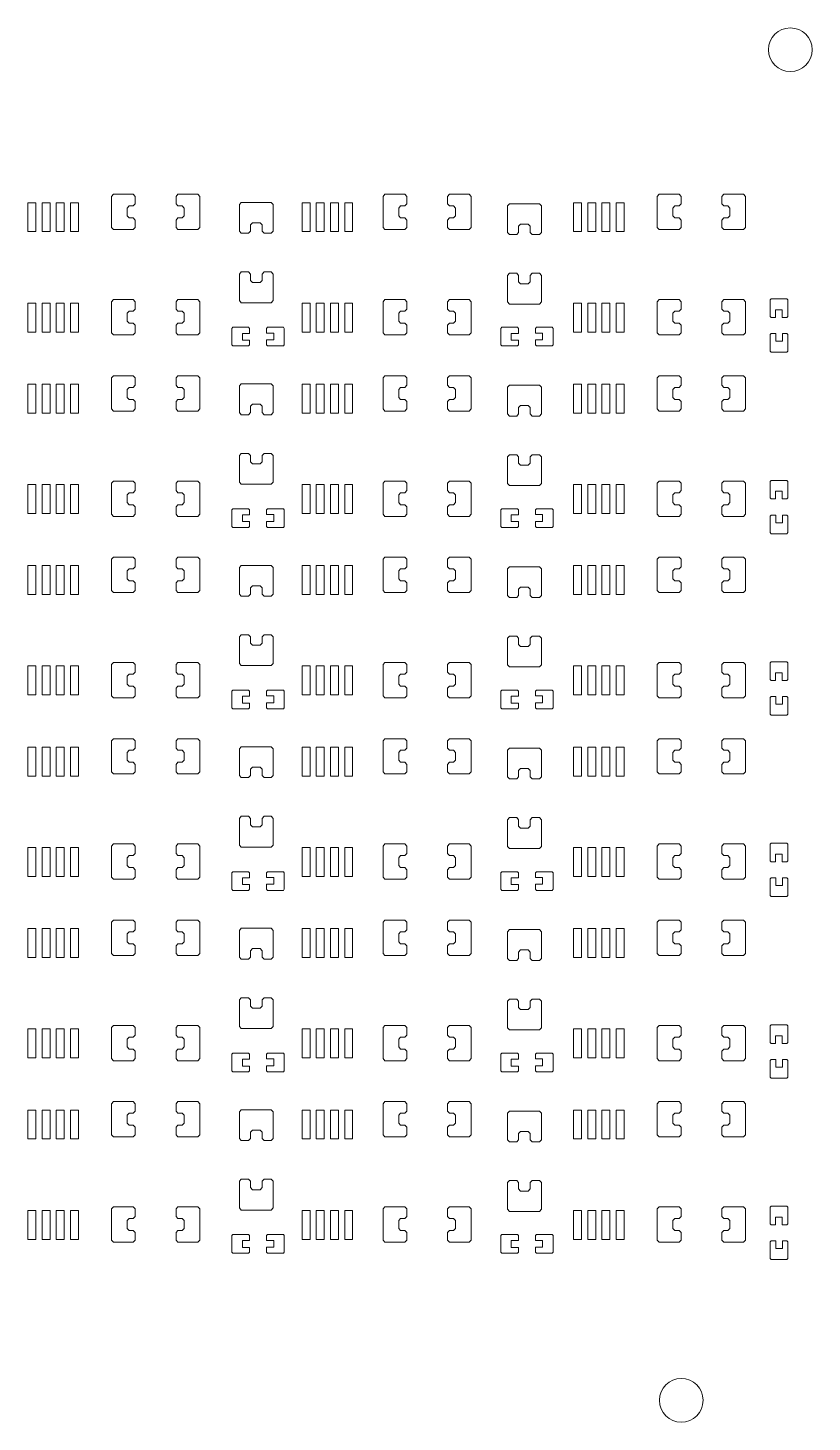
# Model space of a CAD drawing. Header units: millimetres. Extents: x 46.1 to 121.9, y 202.8 to 266.7.
# Drawn here: x 86 to 121.9, y 202.8 to 266.7 of the extents above; entities that cross this region are included whole.
import ezdxf

# ---------------------------------------------------------------- set-up
doc = ezdxf.new("R2010")
doc.units = ezdxf.units.MM
doc.header["$MEASUREMENT"] = 0
doc.layers.add('Multi-Layer', color=7, linetype='Continuous', lineweight=0)

msp = doc.modelspace()

# ---------------------------------------------------------------- linework, layer by layer
at = {"layer": 'Multi-Layer', "color": 1, "lineweight": 0, "true_color": 0xff0000}
for points in [[(89.786, 258.993), (89.786, 257.567), (89.876, 257.472), (90.783, 257.472), (90.873, 257.567), (90.873, 257.91), (90.783, 258.005), (90.593, 258.005), (90.503, 258.1), (90.503, 258.459), (90.593, 258.554), (90.783, 258.554), (90.873, 258.649), (90.873, 258.993), (90.783, 259.088), (89.876, 259.088)], [(93.83, 257.567), (93.83, 258.993), (93.74, 259.088), (92.833, 259.088), (92.743, 258.993), (92.743, 258.649), (92.833, 258.554), (93.023, 258.554), (93.113, 258.459), (93.113, 258.1), (93.023, 258.005), (92.833, 258.005), (92.743, 257.91), (92.743, 257.567), (92.833, 257.472), (93.74, 257.472)], [(102.232, 258.993), (102.232, 257.567), (102.322, 257.472), (103.229, 257.472), (103.319, 257.567), (103.319, 257.91), (103.229, 258.005), (103.039, 258.005), (102.949, 258.1), (102.949, 258.459), (103.039, 258.554), (103.229, 258.554), (103.319, 258.649), (103.319, 258.993), (103.229, 259.088), (102.322, 259.088)], [(106.276, 257.567), (106.276, 258.993), (106.186, 259.088), (105.279, 259.088), (105.189, 258.993), (105.189, 258.649), (105.279, 258.554), (105.469, 258.554), (105.559, 258.459), (105.559, 258.1), (105.469, 258.005), (105.279, 258.005), (105.189, 257.91), (105.189, 257.567), (105.279, 257.472), (106.186, 257.472)], [(114.805, 258.993), (114.805, 257.567), (114.895, 257.472), (115.802, 257.472), (115.892, 257.567), (115.892, 257.91), (115.802, 258.005), (115.612, 258.005), (115.522, 258.1), (115.522, 258.459), (115.612, 258.554), (115.802, 258.554), (115.892, 258.649), (115.892, 258.993), (115.802, 259.088), (114.895, 259.088)], [(118.849, 257.567), (118.849, 258.993), (118.759, 259.088), (117.852, 259.088), (117.762, 258.993), (117.762, 258.649), (117.852, 258.554), (118.042, 258.554), (118.132, 258.459), (118.132, 258.1), (118.042, 258.005), (117.852, 258.005), (117.762, 257.91), (117.762, 257.567), (117.852, 257.472), (118.759, 257.472)], [(86.317, 257.376), (86.317, 258.703), (85.951, 258.703), (85.951, 257.376)], [(86.601, 258.703), (86.601, 257.376), (86.967, 257.376), (86.967, 258.703)], [(87.251, 258.703), (87.251, 257.376), (87.617, 257.376), (87.617, 258.703)], [(87.901, 258.703), (87.901, 257.376), (88.267, 257.376), (88.267, 258.703)], [(97.2, 258.619), (97.11, 258.714), (95.735, 258.714), (95.645, 258.619), (95.645, 257.399), (95.735, 257.304), (96.068, 257.304), (96.158, 257.399), (96.158, 257.688), (96.248, 257.783), (96.597, 257.783), (96.687, 257.688), (96.687, 257.399), (96.777, 257.304), (97.11, 257.304), (97.2, 257.399)], [(98.89, 257.376), (98.89, 258.703), (98.524, 258.703), (98.524, 257.376)], [(99.54, 257.376), (99.54, 258.703), (99.174, 258.703), (99.174, 257.376)], [(99.824, 258.703), (99.824, 257.376), (100.19, 257.376), (100.19, 258.703)], [(100.474, 258.703), (100.474, 257.376), (100.84, 257.376), (100.84, 258.703)], [(109.491, 258.558), (109.401, 258.653), (108.026, 258.653), (107.936, 258.558), (107.936, 257.338), (108.026, 257.243), (108.359, 257.243), (108.449, 257.338), (108.449, 257.627), (108.539, 257.722), (108.888, 257.722), (108.978, 257.627), (108.978, 257.338), (109.068, 257.243), (109.401, 257.243), (109.491, 257.338)], [(111.336, 257.376), (111.336, 258.703), (110.97, 258.703), (110.97, 257.376)], [(111.62, 258.703), (111.62, 257.376), (111.986, 257.376), (111.986, 258.703)], [(112.27, 258.703), (112.27, 257.376), (112.636, 257.376), (112.636, 258.703)], [(112.92, 258.703), (112.92, 257.376), (113.286, 257.376), (113.286, 258.703)], [(95.645, 255.434), (95.645, 254.214), (95.735, 254.119), (97.11, 254.119), (97.2, 254.214), (97.2, 255.434), (97.11, 255.529), (96.777, 255.529), (96.687, 255.434), (96.687, 255.145), (96.597, 255.05), (96.248, 255.05), (96.158, 255.145), (96.158, 255.434), (96.068, 255.529), (95.735, 255.529)], [(107.936, 255.373), (107.936, 254.153), (108.026, 254.058), (109.401, 254.058), (109.491, 254.153), (109.491, 255.373), (109.401, 255.468), (109.068, 255.468), (108.978, 255.373), (108.978, 255.084), (108.888, 254.989), (108.539, 254.989), (108.449, 255.084), (108.449, 255.373), (108.359, 255.468), (108.026, 255.468)], [(86.317, 252.776), (86.317, 254.103), (85.951, 254.103), (85.951, 252.776)], [(86.601, 254.103), (86.601, 252.776), (86.967, 252.776), (86.967, 254.103)], [(87.251, 254.103), (87.251, 252.776), (87.617, 252.776), (87.617, 254.103)], [(87.901, 254.103), (87.901, 252.776), (88.267, 252.776), (88.267, 254.103)], [(89.786, 254.167), (89.786, 252.741), (89.876, 252.646), (90.783, 252.646), (90.873, 252.741), (90.873, 253.084), (90.783, 253.179), (90.593, 253.179), (90.503, 253.274), (90.503, 253.633), (90.593, 253.728), (90.783, 253.728), (90.873, 253.823), (90.873, 254.167), (90.783, 254.262), (89.876, 254.262)], [(93.83, 252.741), (93.83, 254.167), (93.74, 254.262), (92.833, 254.262), (92.743, 254.167), (92.743, 253.823), (92.833, 253.728), (93.023, 253.728), (93.113, 253.633), (93.113, 253.274), (93.023, 253.179), (92.833, 253.179), (92.743, 253.084), (92.743, 252.741), (92.833, 252.646), (93.74, 252.646)], [(98.89, 252.776), (98.89, 254.103), (98.524, 254.103), (98.524, 252.776)], [(99.54, 252.776), (99.54, 254.103), (99.174, 254.103), (99.174, 252.776)], [(99.824, 254.103), (99.824, 252.776), (100.19, 252.776), (100.19, 254.103)], [(100.474, 254.103), (100.474, 252.776), (100.84, 252.776), (100.84, 254.103)], [(102.232, 254.167), (102.232, 252.741), (102.322, 252.646), (103.229, 252.646), (103.319, 252.741), (103.319, 253.084), (103.229, 253.179), (103.039, 253.179), (102.949, 253.274), (102.949, 253.633), (103.039, 253.728), (103.229, 253.728), (103.319, 253.823), (103.319, 254.167), (103.229, 254.262), (102.322, 254.262)], [(106.276, 252.741), (106.276, 254.167), (106.186, 254.262), (105.279, 254.262), (105.189, 254.167), (105.189, 253.823), (105.279, 253.728), (105.469, 253.728), (105.559, 253.633), (105.559, 253.274), (105.469, 253.179), (105.279, 253.179), (105.189, 253.084), (105.189, 252.741), (105.279, 252.646), (106.186, 252.646)], [(111.336, 252.776), (111.336, 254.103), (110.97, 254.103), (110.97, 252.776)], [(111.62, 254.103), (111.62, 252.776), (111.986, 252.776), (111.986, 254.103)], [(112.27, 254.103), (112.27, 252.776), (112.636, 252.776), (112.636, 254.103)], [(112.92, 254.103), (112.92, 252.776), (113.286, 252.776), (113.286, 254.103)], [(114.805, 254.167), (114.805, 252.741), (114.895, 252.646), (115.802, 252.646), (115.892, 252.741), (115.892, 253.084), (115.802, 253.179), (115.612, 253.179), (115.522, 253.274), (115.522, 253.633), (115.612, 253.728), (115.802, 253.728), (115.892, 253.823), (115.892, 254.167), (115.802, 254.262), (114.895, 254.262)], [(118.849, 252.741), (118.849, 254.167), (118.759, 254.262), (117.852, 254.262), (117.762, 254.167), (117.762, 253.823), (117.852, 253.728), (118.042, 253.728), (118.132, 253.633), (118.132, 253.274), (118.042, 253.179), (117.852, 253.179), (117.762, 253.084), (117.762, 252.741), (117.852, 252.646), (118.759, 252.646)], [(120.788, 253.488), (120.788, 254.248), (120.743, 254.295), (120.023, 254.295), (119.978, 254.248), (119.978, 253.488), (120.023, 253.44), (120.228, 253.44), (120.228, 253.792), (120.525, 253.792), (120.525, 253.44), (120.743, 253.44)], [(95.307, 252.945), (95.307, 252.185), (95.352, 252.137), (96.072, 252.137), (96.117, 252.185), (96.117, 252.401), (95.784, 252.401), (95.784, 252.715), (96.117, 252.715), (96.117, 252.945), (96.072, 252.992), (95.352, 252.992)], [(97.707, 252.185), (97.707, 252.945), (97.662, 252.992), (96.942, 252.992), (96.897, 252.945), (96.897, 252.728), (97.23, 252.728), (97.23, 252.415), (96.897, 252.415), (96.897, 252.185), (96.942, 252.137), (97.662, 252.137)], [(107.626, 252.945), (107.626, 252.185), (107.671, 252.137), (108.391, 252.137), (108.436, 252.185), (108.436, 252.401), (108.103, 252.401), (108.103, 252.715), (108.436, 252.715), (108.436, 252.945), (108.391, 252.992), (107.671, 252.992)], [(110.026, 252.185), (110.026, 252.945), (109.981, 252.992), (109.261, 252.992), (109.216, 252.945), (109.216, 252.728), (109.549, 252.728), (109.549, 252.415), (109.216, 252.415), (109.216, 252.185), (109.261, 252.137), (109.981, 252.137)], [(119.978, 252.658), (119.978, 251.898), (120.023, 251.85), (120.743, 251.85), (120.788, 251.898), (120.788, 252.658), (120.743, 252.705), (120.538, 252.705), (120.538, 252.354), (120.241, 252.354), (120.241, 252.705), (120.023, 252.705)], [(89.786, 250.676), (89.786, 249.25), (89.876, 249.155), (90.783, 249.155), (90.873, 249.25), (90.873, 249.593), (90.783, 249.688), (90.593, 249.688), (90.503, 249.783), (90.503, 250.143), (90.593, 250.238), (90.783, 250.238), (90.873, 250.333), (90.873, 250.676), (90.783, 250.771), (89.876, 250.771)], [(93.83, 249.25), (93.83, 250.676), (93.74, 250.771), (92.833, 250.771), (92.743, 250.676), (92.743, 250.333), (92.833, 250.238), (93.023, 250.238), (93.113, 250.143), (93.113, 249.783), (93.023, 249.688), (92.833, 249.688), (92.743, 249.593), (92.743, 249.25), (92.833, 249.155), (93.74, 249.155)], [(102.232, 250.676), (102.232, 249.25), (102.322, 249.155), (103.229, 249.155), (103.319, 249.25), (103.319, 249.593), (103.229, 249.688), (103.039, 249.688), (102.949, 249.783), (102.949, 250.143), (103.039, 250.238), (103.229, 250.238), (103.319, 250.333), (103.319, 250.676), (103.229, 250.771), (102.322, 250.771)], [(106.276, 249.25), (106.276, 250.676), (106.186, 250.771), (105.279, 250.771), (105.189, 250.676), (105.189, 250.333), (105.279, 250.238), (105.469, 250.238), (105.559, 250.143), (105.559, 249.783), (105.469, 249.688), (105.279, 249.688), (105.189, 249.593), (105.189, 249.25), (105.279, 249.155), (106.186, 249.155)], [(114.805, 250.676), (114.805, 249.25), (114.895, 249.155), (115.802, 249.155), (115.892, 249.25), (115.892, 249.593), (115.802, 249.688), (115.612, 249.688), (115.522, 249.783), (115.522, 250.143), (115.612, 250.238), (115.802, 250.238), (115.892, 250.333), (115.892, 250.676), (115.802, 250.771), (114.895, 250.771)], [(118.849, 249.25), (118.849, 250.676), (118.759, 250.771), (117.852, 250.771), (117.762, 250.676), (117.762, 250.333), (117.852, 250.238), (118.042, 250.238), (118.132, 250.143), (118.132, 249.783), (118.042, 249.688), (117.852, 249.688), (117.762, 249.593), (117.762, 249.25), (117.852, 249.155), (118.759, 249.155)], [(86.317, 249.059), (86.317, 250.387), (85.951, 250.387), (85.951, 249.059)], [(86.601, 250.387), (86.601, 249.059), (86.967, 249.059), (86.967, 250.387)], [(87.251, 250.387), (87.251, 249.059), (87.617, 249.059), (87.617, 250.387)], [(87.901, 250.387), (87.901, 249.059), (88.267, 249.059), (88.267, 250.387)], [(95.735, 250.398), (95.645, 250.303), (95.645, 249.082), (95.735, 248.987), (96.068, 248.987), (96.158, 249.082), (96.158, 249.372), (96.248, 249.467), (96.597, 249.467), (96.687, 249.372), (96.687, 249.082), (96.777, 248.987), (97.11, 248.987), (97.2, 249.082), (97.2, 250.303), (97.11, 250.398)], [(98.89, 249.059), (98.89, 250.387), (98.524, 250.387), (98.524, 249.059)], [(99.54, 249.059), (99.54, 250.387), (99.174, 250.387), (99.174, 249.059)], [(99.824, 250.387), (99.824, 249.059), (100.19, 249.059), (100.19, 250.387)], [(100.474, 250.387), (100.474, 249.059), (100.84, 249.059), (100.84, 250.387)], [(108.026, 250.337), (107.936, 250.242), (107.936, 249.021), (108.026, 248.926), (108.359, 248.926), (108.449, 249.021), (108.449, 249.311), (108.539, 249.406), (108.888, 249.406), (108.978, 249.311), (108.978, 249.021), (109.068, 248.926), (109.401, 248.926), (109.491, 249.021), (109.491, 250.242), (109.401, 250.337)], [(111.336, 249.059), (111.336, 250.387), (110.97, 250.387), (110.97, 249.059)], [(111.62, 250.387), (111.62, 249.059), (111.986, 249.059), (111.986, 250.387)], [(112.27, 250.387), (112.27, 249.059), (112.636, 249.059), (112.636, 250.387)], [(112.92, 250.387), (112.92, 249.059), (113.286, 249.059), (113.286, 250.387)], [(95.645, 247.118), (95.645, 245.897), (95.735, 245.802), (97.11, 245.802), (97.2, 245.897), (97.2, 247.118), (97.11, 247.213), (96.777, 247.213), (96.687, 247.118), (96.687, 246.828), (96.597, 246.733), (96.248, 246.733), (96.158, 246.828), (96.158, 247.118), (96.068, 247.213), (95.735, 247.213)], [(107.936, 247.057), (107.936, 245.836), (108.026, 245.741), (109.401, 245.741), (109.491, 245.836), (109.491, 247.057), (109.401, 247.152), (109.068, 247.152), (108.978, 247.057), (108.978, 246.767), (108.888, 246.672), (108.539, 246.672), (108.449, 246.767), (108.449, 247.057), (108.359, 247.152), (108.026, 247.152)], [(86.317, 244.46), (86.317, 245.787), (85.951, 245.787), (85.951, 244.46)], [(86.601, 245.787), (86.601, 244.46), (86.967, 244.46), (86.967, 245.787)], [(87.251, 245.787), (87.251, 244.46), (87.617, 244.46), (87.617, 245.787)], [(87.901, 245.787), (87.901, 244.46), (88.267, 244.46), (88.267, 245.787)], [(89.786, 245.85), (89.786, 244.424), (89.876, 244.329), (90.783, 244.329), (90.873, 244.424), (90.873, 244.767), (90.783, 244.862), (90.593, 244.862), (90.503, 244.957), (90.503, 245.317), (90.593, 245.412), (90.783, 245.412), (90.873, 245.507), (90.873, 245.85), (90.783, 245.945), (89.876, 245.945)], [(93.83, 244.424), (93.83, 245.85), (93.74, 245.945), (92.833, 245.945), (92.743, 245.85), (92.743, 245.507), (92.833, 245.412), (93.023, 245.412), (93.113, 245.317), (93.113, 244.957), (93.023, 244.862), (92.833, 244.862), (92.743, 244.767), (92.743, 244.424), (92.833, 244.329), (93.74, 244.329)], [(98.89, 244.46), (98.89, 245.787), (98.524, 245.787), (98.524, 244.46)], [(99.54, 244.46), (99.54, 245.787), (99.174, 245.787), (99.174, 244.46)], [(99.824, 245.787), (99.824, 244.46), (100.19, 244.46), (100.19, 245.787)], [(100.474, 245.787), (100.474, 244.46), (100.84, 244.46), (100.84, 245.787)], [(102.232, 245.85), (102.232, 244.424), (102.322, 244.329), (103.229, 244.329), (103.319, 244.424), (103.319, 244.767), (103.229, 244.862), (103.039, 244.862), (102.949, 244.957), (102.949, 245.317), (103.039, 245.412), (103.229, 245.412), (103.319, 245.507), (103.319, 245.85), (103.229, 245.945), (102.322, 245.945)], [(106.276, 244.424), (106.276, 245.85), (106.186, 245.945), (105.279, 245.945), (105.189, 245.85), (105.189, 245.507), (105.279, 245.412), (105.469, 245.412), (105.559, 245.317), (105.559, 244.957), (105.469, 244.862), (105.279, 244.862), (105.189, 244.767), (105.189, 244.424), (105.279, 244.329), (106.186, 244.329)], [(111.336, 244.46), (111.336, 245.787), (110.97, 245.787), (110.97, 244.46)], [(111.62, 245.787), (111.62, 244.46), (111.986, 244.46), (111.986, 245.787)], [(112.27, 245.787), (112.27, 244.46), (112.636, 244.46), (112.636, 245.787)], [(112.92, 245.787), (112.92, 244.46), (113.286, 244.46), (113.286, 245.787)], [(114.805, 245.85), (114.805, 244.424), (114.895, 244.329), (115.802, 244.329), (115.892, 244.424), (115.892, 244.767), (115.802, 244.862), (115.612, 244.862), (115.522, 244.957), (115.522, 245.317), (115.612, 245.412), (115.802, 245.412), (115.892, 245.507), (115.892, 245.85), (115.802, 245.945), (114.895, 245.945)], [(118.849, 244.424), (118.849, 245.85), (118.759, 245.945), (117.852, 245.945), (117.762, 245.85), (117.762, 245.507), (117.852, 245.412), (118.042, 245.412), (118.132, 245.317), (118.132, 244.957), (118.042, 244.862), (117.852, 244.862), (117.762, 244.767), (117.762, 244.424), (117.852, 244.329), (118.759, 244.329)], [(120.788, 245.171), (120.788, 245.931), (120.743, 245.979), (120.023, 245.979), (119.978, 245.931), (119.978, 245.171), (120.023, 245.124), (120.228, 245.124), (120.228, 245.475), (120.525, 245.475), (120.525, 245.124), (120.743, 245.124)], [(95.307, 244.628), (95.307, 243.868), (95.352, 243.821), (96.072, 243.821), (96.117, 243.868), (96.117, 244.085), (95.784, 244.085), (95.784, 244.398), (96.117, 244.398), (96.117, 244.628), (96.072, 244.676), (95.352, 244.676)], [(97.707, 243.868), (97.707, 244.628), (97.662, 244.676), (96.942, 244.676), (96.897, 244.628), (96.897, 244.411), (97.23, 244.411), (97.23, 244.098), (96.897, 244.098), (96.897, 243.868), (96.942, 243.821), (97.662, 243.821)], [(107.626, 244.628), (107.626, 243.868), (107.671, 243.821), (108.391, 243.821), (108.436, 243.868), (108.436, 244.085), (108.103, 244.085), (108.103, 244.398), (108.436, 244.398), (108.436, 244.628), (108.391, 244.676), (107.671, 244.676)], [(110.026, 243.868), (110.026, 244.628), (109.981, 244.676), (109.261, 244.676), (109.216, 244.628), (109.216, 244.411), (109.549, 244.411), (109.549, 244.098), (109.216, 244.098), (109.216, 243.868), (109.261, 243.821), (109.981, 243.821)], [(119.978, 244.341), (119.978, 243.581), (120.023, 243.534), (120.743, 243.534), (120.788, 243.581), (120.788, 244.341), (120.743, 244.389), (120.538, 244.389), (120.538, 244.037), (120.241, 244.037), (120.241, 244.389), (120.023, 244.389)], [(89.786, 242.359), (89.786, 240.934), (89.876, 240.839), (90.783, 240.839), (90.873, 240.934), (90.873, 241.277), (90.783, 241.372), (90.593, 241.372), (90.503, 241.467), (90.503, 241.826), (90.593, 241.921), (90.783, 241.921), (90.873, 242.016), (90.873, 242.359), (90.783, 242.454), (89.876, 242.454)], [(93.83, 240.934), (93.83, 242.359), (93.74, 242.454), (92.833, 242.454), (92.743, 242.359), (92.743, 242.016), (92.833, 241.921), (93.023, 241.921), (93.113, 241.826), (93.113, 241.467), (93.023, 241.372), (92.833, 241.372), (92.743, 241.277), (92.743, 240.934), (92.833, 240.839), (93.74, 240.839)], [(102.232, 242.359), (102.232, 240.934), (102.322, 240.839), (103.229, 240.839), (103.319, 240.934), (103.319, 241.277), (103.229, 241.372), (103.039, 241.372), (102.949, 241.467), (102.949, 241.826), (103.039, 241.921), (103.229, 241.921), (103.319, 242.016), (103.319, 242.359), (103.229, 242.454), (102.322, 242.454)], [(106.276, 240.934), (106.276, 242.359), (106.186, 242.454), (105.279, 242.454), (105.189, 242.359), (105.189, 242.016), (105.279, 241.921), (105.469, 241.921), (105.559, 241.826), (105.559, 241.467), (105.469, 241.372), (105.279, 241.372), (105.189, 241.277), (105.189, 240.934), (105.279, 240.839), (106.186, 240.839)], [(114.805, 242.359), (114.805, 240.934), (114.895, 240.839), (115.802, 240.839), (115.892, 240.934), (115.892, 241.277), (115.802, 241.372), (115.612, 241.372), (115.522, 241.467), (115.522, 241.826), (115.612, 241.921), (115.802, 241.921), (115.892, 242.016), (115.892, 242.359), (115.802, 242.454), (114.895, 242.454)], [(118.849, 240.934), (118.849, 242.359), (118.759, 242.454), (117.852, 242.454), (117.762, 242.359), (117.762, 242.016), (117.852, 241.921), (118.042, 241.921), (118.132, 241.826), (118.132, 241.467), (118.042, 241.372), (117.852, 241.372), (117.762, 241.277), (117.762, 240.934), (117.852, 240.839), (118.759, 240.839)], [(86.317, 240.743), (86.317, 242.07), (85.951, 242.07), (85.951, 240.743)], [(86.601, 242.07), (86.601, 240.743), (86.967, 240.743), (86.967, 242.07)], [(87.251, 242.07), (87.251, 240.743), (87.617, 240.743), (87.617, 242.07)], [(87.901, 242.07), (87.901, 240.743), (88.267, 240.743), (88.267, 242.07)], [(95.735, 242.081), (95.645, 241.986), (95.645, 240.766), (95.735, 240.671), (96.068, 240.671), (96.158, 240.766), (96.158, 241.055), (96.248, 241.15), (96.597, 241.15), (96.687, 241.055), (96.687, 240.766), (96.777, 240.671), (97.11, 240.671), (97.2, 240.766), (97.2, 241.986), (97.11, 242.081)], [(98.89, 240.743), (98.89, 242.07), (98.524, 242.07), (98.524, 240.743)], [(99.54, 240.743), (99.54, 242.07), (99.174, 242.07), (99.174, 240.743)], [(99.824, 242.07), (99.824, 240.743), (100.19, 240.743), (100.19, 242.07)], [(100.474, 242.07), (100.474, 240.743), (100.84, 240.743), (100.84, 242.07)], [(108.026, 242.02), (107.936, 241.925), (107.936, 240.705), (108.026, 240.61), (108.359, 240.61), (108.449, 240.705), (108.449, 240.994), (108.539, 241.089), (108.888, 241.089), (108.978, 240.994), (108.978, 240.705), (109.068, 240.61), (109.401, 240.61), (109.491, 240.705), (109.491, 241.925), (109.401, 242.02)], [(111.336, 240.743), (111.336, 242.07), (110.97, 242.07), (110.97, 240.743)], [(111.62, 242.07), (111.62, 240.743), (111.986, 240.743), (111.986, 242.07)], [(112.27, 242.07), (112.27, 240.743), (112.636, 240.743), (112.636, 242.07)], [(112.92, 242.07), (112.92, 240.743), (113.286, 240.743), (113.286, 242.07)], [(95.645, 238.801), (95.645, 237.581), (95.735, 237.486), (97.11, 237.486), (97.2, 237.581), (97.2, 238.801), (97.11, 238.896), (96.777, 238.896), (96.687, 238.801), (96.687, 238.512), (96.597, 238.417), (96.248, 238.417), (96.158, 238.512), (96.158, 238.801), (96.068, 238.896), (95.735, 238.896)], [(107.936, 238.74), (107.936, 237.52), (108.026, 237.425), (109.401, 237.425), (109.491, 237.52), (109.491, 238.74), (109.401, 238.835), (109.068, 238.835), (108.978, 238.74), (108.978, 238.451), (108.888, 238.356), (108.539, 238.356), (108.449, 238.451), (108.449, 238.74), (108.359, 238.835), (108.026, 238.835)], [(86.317, 236.143), (86.317, 237.47), (85.951, 237.47), (85.951, 236.143)], [(86.601, 237.47), (86.601, 236.143), (86.967, 236.143), (86.967, 237.47)], [(87.251, 237.47), (87.251, 236.143), (87.617, 236.143), (87.617, 237.47)], [(87.901, 237.47), (87.901, 236.143), (88.267, 236.143), (88.267, 237.47)], [(89.786, 237.533), (89.786, 236.108), (89.876, 236.013), (90.783, 236.013), (90.873, 236.108), (90.873, 236.451), (90.783, 236.546), (90.593, 236.546), (90.503, 236.641), (90.503, 237), (90.593, 237.095), (90.783, 237.095), (90.873, 237.19), (90.873, 237.533), (90.783, 237.628), (89.876, 237.628)], [(93.83, 236.108), (93.83, 237.533), (93.74, 237.628), (92.833, 237.628), (92.743, 237.533), (92.743, 237.19), (92.833, 237.095), (93.023, 237.095), (93.113, 237), (93.113, 236.641), (93.023, 236.546), (92.833, 236.546), (92.743, 236.451), (92.743, 236.108), (92.833, 236.013), (93.74, 236.013)], [(98.89, 236.143), (98.89, 237.47), (98.524, 237.47), (98.524, 236.143)], [(99.54, 236.143), (99.54, 237.47), (99.174, 237.47), (99.174, 236.143)], [(99.824, 237.47), (99.824, 236.143), (100.19, 236.143), (100.19, 237.47)], [(100.474, 237.47), (100.474, 236.143), (100.84, 236.143), (100.84, 237.47)], [(102.232, 237.533), (102.232, 236.108), (102.322, 236.013), (103.229, 236.013), (103.319, 236.108), (103.319, 236.451), (103.229, 236.546), (103.039, 236.546), (102.949, 236.641), (102.949, 237), (103.039, 237.095), (103.229, 237.095), (103.319, 237.19), (103.319, 237.533), (103.229, 237.628), (102.322, 237.628)], [(106.276, 236.108), (106.276, 237.533), (106.186, 237.628), (105.279, 237.628), (105.189, 237.533), (105.189, 237.19), (105.279, 237.095), (105.469, 237.095), (105.559, 237), (105.559, 236.641), (105.469, 236.546), (105.279, 236.546), (105.189, 236.451), (105.189, 236.108), (105.279, 236.013), (106.186, 236.013)], [(111.336, 236.143), (111.336, 237.47), (110.97, 237.47), (110.97, 236.143)], [(111.62, 237.47), (111.62, 236.143), (111.986, 236.143), (111.986, 237.47)], [(112.27, 237.47), (112.27, 236.143), (112.636, 236.143), (112.636, 237.47)], [(112.92, 237.47), (112.92, 236.143), (113.286, 236.143), (113.286, 237.47)], [(114.805, 237.533), (114.805, 236.108), (114.895, 236.013), (115.802, 236.013), (115.892, 236.108), (115.892, 236.451), (115.802, 236.546), (115.612, 236.546), (115.522, 236.641), (115.522, 237), (115.612, 237.095), (115.802, 237.095), (115.892, 237.19), (115.892, 237.533), (115.802, 237.628), (114.895, 237.628)], [(118.849, 236.108), (118.849, 237.533), (118.759, 237.628), (117.852, 237.628), (117.762, 237.533), (117.762, 237.19), (117.852, 237.095), (118.042, 237.095), (118.132, 237), (118.132, 236.641), (118.042, 236.546), (117.852, 236.546), (117.762, 236.451), (117.762, 236.108), (117.852, 236.013), (118.759, 236.013)], [(120.788, 236.855), (120.788, 237.615), (120.743, 237.662), (120.023, 237.662), (119.978, 237.615), (119.978, 236.855), (120.023, 236.807), (120.228, 236.807), (120.228, 237.159), (120.525, 237.159), (120.525, 236.807), (120.743, 236.807)], [(95.307, 236.312), (95.307, 235.552), (95.352, 235.504), (96.072, 235.504), (96.117, 235.552), (96.117, 235.768), (95.784, 235.768), (95.784, 236.082), (96.117, 236.082), (96.117, 236.312), (96.072, 236.359), (95.352, 236.359)], [(97.707, 235.551), (97.707, 236.311), (97.662, 236.359), (96.942, 236.359), (96.897, 236.311), (96.897, 236.095), (97.23, 236.095), (97.23, 235.781), (96.897, 235.781), (96.897, 235.551), (96.942, 235.504), (97.662, 235.504)], [(107.626, 236.312), (107.626, 235.552), (107.671, 235.504), (108.391, 235.504), (108.436, 235.552), (108.436, 235.768), (108.103, 235.768), (108.103, 236.082), (108.436, 236.082), (108.436, 236.312), (108.391, 236.359), (107.671, 236.359)], [(110.026, 235.551), (110.026, 236.311), (109.981, 236.359), (109.261, 236.359), (109.216, 236.311), (109.216, 236.095), (109.549, 236.095), (109.549, 235.781), (109.216, 235.781), (109.216, 235.551), (109.261, 235.504), (109.981, 235.504)], [(119.978, 236.024), (119.978, 235.264), (120.023, 235.217), (120.743, 235.217), (120.788, 235.264), (120.788, 236.024), (120.743, 236.072), (120.538, 236.072), (120.538, 235.72), (120.241, 235.72), (120.241, 236.072), (120.023, 236.072)], [(89.786, 234.043), (89.786, 232.617), (89.876, 232.522), (90.783, 232.522), (90.873, 232.617), (90.873, 232.96), (90.783, 233.055), (90.593, 233.055), (90.503, 233.15), (90.503, 233.51), (90.593, 233.605), (90.783, 233.605), (90.873, 233.7), (90.873, 234.043), (90.783, 234.138), (89.876, 234.138)], [(93.83, 232.617), (93.83, 234.043), (93.74, 234.138), (92.833, 234.138), (92.743, 234.043), (92.743, 233.7), (92.833, 233.605), (93.023, 233.605), (93.113, 233.51), (93.113, 233.15), (93.023, 233.055), (92.833, 233.055), (92.743, 232.96), (92.743, 232.617), (92.833, 232.522), (93.74, 232.522)], [(102.232, 234.043), (102.232, 232.617), (102.322, 232.522), (103.229, 232.522), (103.319, 232.617), (103.319, 232.96), (103.229, 233.055), (103.039, 233.055), (102.949, 233.15), (102.949, 233.51), (103.039, 233.605), (103.229, 233.605), (103.319, 233.7), (103.319, 234.043), (103.229, 234.138), (102.322, 234.138)], [(106.276, 232.617), (106.276, 234.043), (106.186, 234.138), (105.279, 234.138), (105.189, 234.043), (105.189, 233.7), (105.279, 233.605), (105.469, 233.605), (105.559, 233.51), (105.559, 233.15), (105.469, 233.055), (105.279, 233.055), (105.189, 232.96), (105.189, 232.617), (105.279, 232.522), (106.186, 232.522)], [(114.805, 234.043), (114.805, 232.617), (114.895, 232.522), (115.802, 232.522), (115.892, 232.617), (115.892, 232.96), (115.802, 233.055), (115.612, 233.055), (115.522, 233.15), (115.522, 233.51), (115.612, 233.605), (115.802, 233.605), (115.892, 233.7), (115.892, 234.043), (115.802, 234.138), (114.895, 234.138)], [(118.849, 232.617), (118.849, 234.043), (118.759, 234.138), (117.852, 234.138), (117.762, 234.043), (117.762, 233.7), (117.852, 233.605), (118.042, 233.605), (118.132, 233.51), (118.132, 233.15), (118.042, 233.055), (117.852, 233.055), (117.762, 232.96), (117.762, 232.617), (117.852, 232.522), (118.759, 232.522)], [(86.317, 232.426), (86.317, 233.753), (85.951, 233.753), (85.951, 232.426)], [(86.601, 233.753), (86.601, 232.426), (86.967, 232.426), (86.967, 233.753)], [(87.251, 233.753), (87.251, 232.426), (87.617, 232.426), (87.617, 233.753)], [(87.901, 233.753), (87.901, 232.426), (88.267, 232.426), (88.267, 233.753)], [(95.735, 233.765), (95.645, 233.67), (95.645, 232.449), (95.735, 232.354), (96.068, 232.354), (96.158, 232.449), (96.158, 232.739), (96.248, 232.834), (96.597, 232.834), (96.687, 232.739), (96.687, 232.449), (96.777, 232.354), (97.11, 232.354), (97.2, 232.449), (97.2, 233.67), (97.11, 233.765)], [(98.89, 232.426), (98.89, 233.753), (98.524, 233.753), (98.524, 232.426)], [(99.54, 232.426), (99.54, 233.753), (99.174, 233.753), (99.174, 232.426)], [(99.824, 233.753), (99.824, 232.426), (100.19, 232.426), (100.19, 233.753)], [(100.474, 233.753), (100.474, 232.426), (100.84, 232.426), (100.84, 233.753)], [(108.026, 233.704), (107.936, 233.609), (107.936, 232.388), (108.026, 232.293), (108.359, 232.293), (108.449, 232.388), (108.449, 232.678), (108.539, 232.773), (108.888, 232.773), (108.978, 232.678), (108.978, 232.388), (109.068, 232.293), (109.401, 232.293), (109.491, 232.388), (109.491, 233.609), (109.401, 233.704)], [(111.336, 232.426), (111.336, 233.753), (110.97, 233.753), (110.97, 232.426)], [(111.62, 233.753), (111.62, 232.426), (111.986, 232.426), (111.986, 233.753)], [(112.27, 233.753), (112.27, 232.426), (112.636, 232.426), (112.636, 233.753)], [(112.92, 233.753), (112.92, 232.426), (113.286, 232.426), (113.286, 233.753)], [(95.645, 230.485), (95.645, 229.264), (95.735, 229.169), (97.11, 229.169), (97.2, 229.264), (97.2, 230.485), (97.11, 230.58), (96.777, 230.58), (96.687, 230.485), (96.687, 230.195), (96.597, 230.1), (96.248, 230.1), (96.158, 230.195), (96.158, 230.485), (96.068, 230.58), (95.735, 230.58)], [(107.936, 230.424), (107.936, 229.203), (108.026, 229.108), (109.401, 229.108), (109.491, 229.203), (109.491, 230.424), (109.401, 230.519), (109.068, 230.519), (108.978, 230.424), (108.978, 230.134), (108.888, 230.039), (108.539, 230.039), (108.449, 230.134), (108.449, 230.424), (108.359, 230.519), (108.026, 230.519)], [(86.317, 227.826), (86.317, 229.154), (85.951, 229.154), (85.951, 227.826)], [(86.601, 229.154), (86.601, 227.826), (86.967, 227.826), (86.967, 229.154)], [(87.251, 229.154), (87.251, 227.826), (87.617, 227.826), (87.617, 229.154)], [(87.901, 229.154), (87.901, 227.826), (88.267, 227.826), (88.267, 229.154)], [(89.786, 229.217), (89.786, 227.791), (89.876, 227.696), (90.783, 227.696), (90.873, 227.791), (90.873, 228.134), (90.783, 228.229), (90.593, 228.229), (90.503, 228.324), (90.503, 228.684), (90.593, 228.779), (90.783, 228.779), (90.873, 228.874), (90.873, 229.217), (90.783, 229.312), (89.876, 229.312)], [(93.83, 227.791), (93.83, 229.217), (93.74, 229.312), (92.833, 229.312), (92.743, 229.217), (92.743, 228.874), (92.833, 228.779), (93.023, 228.779), (93.113, 228.684), (93.113, 228.324), (93.023, 228.229), (92.833, 228.229), (92.743, 228.134), (92.743, 227.791), (92.833, 227.696), (93.74, 227.696)], [(98.89, 227.826), (98.89, 229.154), (98.524, 229.154), (98.524, 227.826)], [(99.54, 227.826), (99.54, 229.154), (99.174, 229.154), (99.174, 227.826)], [(99.824, 229.154), (99.824, 227.826), (100.19, 227.826), (100.19, 229.154)], [(100.474, 229.154), (100.474, 227.826), (100.84, 227.826), (100.84, 229.154)], [(102.232, 229.217), (102.232, 227.791), (102.322, 227.696), (103.229, 227.696), (103.319, 227.791), (103.319, 228.134), (103.229, 228.229), (103.039, 228.229), (102.949, 228.324), (102.949, 228.684), (103.039, 228.779), (103.229, 228.779), (103.319, 228.874), (103.319, 229.217), (103.229, 229.312), (102.322, 229.312)], [(106.276, 227.791), (106.276, 229.217), (106.186, 229.312), (105.279, 229.312), (105.189, 229.217), (105.189, 228.874), (105.279, 228.779), (105.469, 228.779), (105.559, 228.684), (105.559, 228.324), (105.469, 228.229), (105.279, 228.229), (105.189, 228.134), (105.189, 227.791), (105.279, 227.696), (106.186, 227.696)], [(111.336, 227.826), (111.336, 229.154), (110.97, 229.154), (110.97, 227.826)], [(111.62, 229.154), (111.62, 227.826), (111.986, 227.826), (111.986, 229.154)], [(112.27, 229.154), (112.27, 227.826), (112.636, 227.826), (112.636, 229.154)], [(112.92, 229.154), (112.92, 227.826), (113.286, 227.826), (113.286, 229.154)], [(114.805, 229.217), (114.805, 227.791), (114.895, 227.696), (115.802, 227.696), (115.892, 227.791), (115.892, 228.134), (115.802, 228.229), (115.612, 228.229), (115.522, 228.324), (115.522, 228.684), (115.612, 228.779), (115.802, 228.779), (115.892, 228.874), (115.892, 229.217), (115.802, 229.312), (114.895, 229.312)], [(118.849, 227.791), (118.849, 229.217), (118.759, 229.312), (117.852, 229.312), (117.762, 229.217), (117.762, 228.874), (117.852, 228.779), (118.042, 228.779), (118.132, 228.684), (118.132, 228.324), (118.042, 228.229), (117.852, 228.229), (117.762, 228.134), (117.762, 227.791), (117.852, 227.696), (118.759, 227.696)], [(120.788, 228.538), (120.788, 229.298), (120.743, 229.345), (120.023, 229.345), (119.978, 229.298), (119.978, 228.538), (120.023, 228.49), (120.228, 228.49), (120.228, 228.842), (120.525, 228.842), (120.525, 228.49), (120.743, 228.49)], [(95.307, 227.995), (95.307, 227.235), (95.352, 227.187), (96.072, 227.187), (96.117, 227.235), (96.117, 227.452), (95.784, 227.452), (95.784, 227.765), (96.117, 227.765), (96.117, 227.995), (96.072, 228.042), (95.352, 228.042)], [(97.707, 227.235), (97.707, 227.995), (97.662, 228.042), (96.942, 228.042), (96.897, 227.995), (96.897, 227.778), (97.23, 227.778), (97.23, 227.465), (96.897, 227.465), (96.897, 227.235), (96.942, 227.187), (97.662, 227.187)], [(107.626, 227.995), (107.626, 227.235), (107.671, 227.187), (108.391, 227.187), (108.436, 227.235), (108.436, 227.452), (108.103, 227.452), (108.103, 227.765), (108.436, 227.765), (108.436, 227.995), (108.391, 228.042), (107.671, 228.042)], [(110.026, 227.235), (110.026, 227.995), (109.981, 228.042), (109.261, 228.042), (109.216, 227.995), (109.216, 227.778), (109.549, 227.778), (109.549, 227.465), (109.216, 227.465), (109.216, 227.235), (109.261, 227.187), (109.981, 227.187)], [(119.978, 227.708), (119.978, 226.948), (120.023, 226.9), (120.743, 226.9), (120.788, 226.948), (120.788, 227.708), (120.743, 227.755), (120.538, 227.755), (120.538, 227.404), (120.241, 227.404), (120.241, 227.755), (120.023, 227.755)], [(89.786, 225.726), (89.786, 224.3), (89.876, 224.205), (90.783, 224.205), (90.873, 224.3), (90.873, 224.644), (90.783, 224.739), (90.593, 224.739), (90.503, 224.834), (90.503, 225.193), (90.593, 225.288), (90.783, 225.288), (90.873, 225.383), (90.873, 225.726), (90.783, 225.821), (89.876, 225.821)], [(93.83, 224.3), (93.83, 225.726), (93.74, 225.821), (92.833, 225.821), (92.743, 225.726), (92.743, 225.383), (92.833, 225.288), (93.023, 225.288), (93.113, 225.193), (93.113, 224.834), (93.023, 224.739), (92.833, 224.739), (92.743, 224.644), (92.743, 224.3), (92.833, 224.205), (93.74, 224.205)], [(102.232, 225.726), (102.232, 224.3), (102.322, 224.205), (103.229, 224.205), (103.319, 224.3), (103.319, 224.644), (103.229, 224.739), (103.039, 224.739), (102.949, 224.834), (102.949, 225.193), (103.039, 225.288), (103.229, 225.288), (103.319, 225.383), (103.319, 225.726), (103.229, 225.821), (102.322, 225.821)], [(106.276, 224.3), (106.276, 225.726), (106.186, 225.821), (105.279, 225.821), (105.189, 225.726), (105.189, 225.383), (105.279, 225.288), (105.469, 225.288), (105.559, 225.193), (105.559, 224.834), (105.469, 224.739), (105.279, 224.739), (105.189, 224.644), (105.189, 224.3), (105.279, 224.205), (106.186, 224.205)], [(114.805, 225.726), (114.805, 224.3), (114.895, 224.205), (115.802, 224.205), (115.892, 224.3), (115.892, 224.644), (115.802, 224.739), (115.612, 224.739), (115.522, 224.834), (115.522, 225.193), (115.612, 225.288), (115.802, 225.288), (115.892, 225.383), (115.892, 225.726), (115.802, 225.821), (114.895, 225.821)], [(118.849, 224.3), (118.849, 225.726), (118.759, 225.821), (117.852, 225.821), (117.762, 225.726), (117.762, 225.383), (117.852, 225.288), (118.042, 225.288), (118.132, 225.193), (118.132, 224.834), (118.042, 224.739), (117.852, 224.739), (117.762, 224.644), (117.762, 224.3), (117.852, 224.205), (118.759, 224.205)], [(86.317, 224.11), (86.317, 225.437), (85.951, 225.437), (85.951, 224.11)], [(86.601, 225.437), (86.601, 224.11), (86.967, 224.11), (86.967, 225.437)], [(87.251, 225.437), (87.251, 224.11), (87.617, 224.11), (87.617, 225.437)], [(87.901, 225.437), (87.901, 224.11), (88.267, 224.11), (88.267, 225.437)], [(95.735, 225.448), (95.645, 225.353), (95.645, 224.132), (95.735, 224.037), (96.068, 224.037), (96.158, 224.132), (96.158, 224.422), (96.248, 224.517), (96.597, 224.517), (96.687, 224.422), (96.687, 224.132), (96.777, 224.037), (97.11, 224.037), (97.2, 224.132), (97.2, 225.353), (97.11, 225.448)], [(98.89, 224.11), (98.89, 225.437), (98.524, 225.437), (98.524, 224.11)], [(99.54, 224.11), (99.54, 225.437), (99.174, 225.437), (99.174, 224.11)], [(99.824, 225.437), (99.824, 224.11), (100.19, 224.11), (100.19, 225.437)], [(100.474, 225.437), (100.474, 224.11), (100.84, 224.11), (100.84, 225.437)], [(108.026, 225.387), (107.936, 225.292), (107.936, 224.071), (108.026, 223.976), (108.359, 223.976), (108.449, 224.071), (108.449, 224.361), (108.539, 224.456), (108.888, 224.456), (108.978, 224.361), (108.978, 224.071), (109.068, 223.976), (109.401, 223.976), (109.491, 224.071), (109.491, 225.292), (109.401, 225.387)], [(111.336, 224.11), (111.336, 225.437), (110.97, 225.437), (110.97, 224.11)], [(111.62, 225.437), (111.62, 224.11), (111.986, 224.11), (111.986, 225.437)], [(112.27, 225.437), (112.27, 224.11), (112.636, 224.11), (112.636, 225.437)], [(112.92, 225.437), (112.92, 224.11), (113.286, 224.11), (113.286, 225.437)], [(95.645, 222.168), (95.645, 220.947), (95.735, 220.852), (97.11, 220.852), (97.2, 220.947), (97.2, 222.168), (97.11, 222.263), (96.777, 222.263), (96.687, 222.168), (96.687, 221.878), (96.597, 221.783), (96.248, 221.783), (96.158, 221.878), (96.158, 222.168), (96.068, 222.263), (95.735, 222.263)], [(107.936, 222.107), (107.936, 220.886), (108.026, 220.791), (109.401, 220.791), (109.491, 220.886), (109.491, 222.107), (109.401, 222.202), (109.068, 222.202), (108.978, 222.107), (108.978, 221.818), (108.888, 221.723), (108.539, 221.723), (108.449, 221.818), (108.449, 222.107), (108.359, 222.202), (108.026, 222.202)], [(86.317, 219.51), (86.317, 220.837), (85.951, 220.837), (85.951, 219.51)], [(86.601, 220.837), (86.601, 219.51), (86.967, 219.51), (86.967, 220.837)], [(87.251, 220.837), (87.251, 219.51), (87.617, 219.51), (87.617, 220.837)], [(87.901, 220.837), (87.901, 219.51), (88.267, 219.51), (88.267, 220.837)], [(89.786, 220.9), (89.786, 219.474), (89.876, 219.379), (90.783, 219.379), (90.873, 219.474), (90.873, 219.818), (90.783, 219.913), (90.593, 219.913), (90.503, 220.008), (90.503, 220.367), (90.593, 220.462), (90.783, 220.462), (90.873, 220.557), (90.873, 220.9), (90.783, 220.995), (89.876, 220.995)], [(93.83, 219.474), (93.83, 220.9), (93.74, 220.995), (92.833, 220.995), (92.743, 220.9), (92.743, 220.557), (92.833, 220.462), (93.023, 220.462), (93.113, 220.367), (93.113, 220.008), (93.023, 219.913), (92.833, 219.913), (92.743, 219.818), (92.743, 219.474), (92.833, 219.379), (93.74, 219.379)], [(98.89, 219.51), (98.89, 220.837), (98.524, 220.837), (98.524, 219.51)], [(99.54, 219.51), (99.54, 220.837), (99.174, 220.837), (99.174, 219.51)], [(99.824, 220.837), (99.824, 219.51), (100.19, 219.51), (100.19, 220.837)], [(100.474, 220.837), (100.474, 219.51), (100.84, 219.51), (100.84, 220.837)], [(102.232, 220.9), (102.232, 219.474), (102.322, 219.379), (103.229, 219.379), (103.319, 219.474), (103.319, 219.818), (103.229, 219.913), (103.039, 219.913), (102.949, 220.008), (102.949, 220.367), (103.039, 220.462), (103.229, 220.462), (103.319, 220.557), (103.319, 220.9), (103.229, 220.995), (102.322, 220.995)], [(106.276, 219.474), (106.276, 220.9), (106.186, 220.995), (105.279, 220.995), (105.189, 220.9), (105.189, 220.557), (105.279, 220.462), (105.469, 220.462), (105.559, 220.367), (105.559, 220.008), (105.469, 219.913), (105.279, 219.913), (105.189, 219.818), (105.189, 219.474), (105.279, 219.379), (106.186, 219.379)], [(111.336, 219.51), (111.336, 220.837), (110.97, 220.837), (110.97, 219.51)], [(111.62, 220.837), (111.62, 219.51), (111.986, 219.51), (111.986, 220.837)], [(112.27, 220.837), (112.27, 219.51), (112.636, 219.51), (112.636, 220.837)], [(112.92, 220.837), (112.92, 219.51), (113.286, 219.51), (113.286, 220.837)], [(114.805, 220.9), (114.805, 219.474), (114.895, 219.379), (115.802, 219.379), (115.892, 219.474), (115.892, 219.818), (115.802, 219.913), (115.612, 219.913), (115.522, 220.008), (115.522, 220.367), (115.612, 220.462), (115.802, 220.462), (115.892, 220.557), (115.892, 220.9), (115.802, 220.995), (114.895, 220.995)], [(118.849, 219.474), (118.849, 220.9), (118.759, 220.995), (117.852, 220.995), (117.762, 220.9), (117.762, 220.557), (117.852, 220.462), (118.042, 220.462), (118.132, 220.367), (118.132, 220.008), (118.042, 219.913), (117.852, 219.913), (117.762, 219.818), (117.762, 219.474), (117.852, 219.379), (118.759, 219.379)], [(120.788, 220.221), (120.788, 220.981), (120.743, 221.029), (120.023, 221.029), (119.978, 220.981), (119.978, 220.221), (120.023, 220.174), (120.228, 220.174), (120.228, 220.525), (120.525, 220.525), (120.525, 220.174), (120.743, 220.174)], [(95.307, 219.678), (95.307, 218.918), (95.352, 218.871), (96.072, 218.871), (96.117, 218.918), (96.117, 219.135), (95.784, 219.135), (95.784, 219.448), (96.117, 219.448), (96.117, 219.678), (96.072, 219.726), (95.352, 219.726)], [(97.707, 218.918), (97.707, 219.678), (97.662, 219.726), (96.942, 219.726), (96.897, 219.678), (96.897, 219.462), (97.23, 219.462), (97.23, 219.148), (96.897, 219.148), (96.897, 218.918), (96.942, 218.871), (97.662, 218.871)], [(107.626, 219.678), (107.626, 218.918), (107.671, 218.871), (108.391, 218.871), (108.436, 218.918), (108.436, 219.135), (108.103, 219.135), (108.103, 219.448), (108.436, 219.448), (108.436, 219.678), (108.391, 219.726), (107.671, 219.726)], [(110.026, 218.918), (110.026, 219.678), (109.981, 219.726), (109.261, 219.726), (109.216, 219.678), (109.216, 219.462), (109.549, 219.462), (109.549, 219.148), (109.216, 219.148), (109.216, 218.918), (109.261, 218.871), (109.981, 218.871)], [(119.978, 219.391), (119.978, 218.631), (120.023, 218.584), (120.743, 218.584), (120.788, 218.631), (120.788, 219.391), (120.743, 219.439), (120.538, 219.439), (120.538, 219.087), (120.241, 219.087), (120.241, 219.439), (120.023, 219.439)], [(89.786, 217.41), (89.786, 215.984), (89.876, 215.889), (90.783, 215.889), (90.873, 215.984), (90.873, 216.327), (90.783, 216.422), (90.593, 216.422), (90.503, 216.517), (90.503, 216.877), (90.593, 216.972), (90.783, 216.972), (90.873, 217.067), (90.873, 217.41), (90.783, 217.505), (89.876, 217.505)], [(93.83, 215.984), (93.83, 217.41), (93.74, 217.505), (92.833, 217.505), (92.743, 217.41), (92.743, 217.067), (92.833, 216.972), (93.023, 216.972), (93.113, 216.877), (93.113, 216.517), (93.023, 216.422), (92.833, 216.422), (92.743, 216.327), (92.743, 215.984), (92.833, 215.889), (93.74, 215.889)], [(102.232, 217.41), (102.232, 215.984), (102.322, 215.889), (103.229, 215.889), (103.319, 215.984), (103.319, 216.327), (103.229, 216.422), (103.039, 216.422), (102.949, 216.517), (102.949, 216.877), (103.039, 216.972), (103.229, 216.972), (103.319, 217.067), (103.319, 217.41), (103.229, 217.505), (102.322, 217.505)], [(106.276, 215.984), (106.276, 217.41), (106.186, 217.505), (105.279, 217.505), (105.189, 217.41), (105.189, 217.067), (105.279, 216.972), (105.469, 216.972), (105.559, 216.877), (105.559, 216.517), (105.469, 216.422), (105.279, 216.422), (105.189, 216.327), (105.189, 215.984), (105.279, 215.889), (106.186, 215.889)], [(114.805, 217.41), (114.805, 215.984), (114.895, 215.889), (115.802, 215.889), (115.892, 215.984), (115.892, 216.327), (115.802, 216.422), (115.612, 216.422), (115.522, 216.517), (115.522, 216.877), (115.612, 216.972), (115.802, 216.972), (115.892, 217.067), (115.892, 217.41), (115.802, 217.505), (114.895, 217.505)], [(118.849, 215.984), (118.849, 217.41), (118.759, 217.505), (117.852, 217.505), (117.762, 217.41), (117.762, 217.067), (117.852, 216.972), (118.042, 216.972), (118.132, 216.877), (118.132, 216.517), (118.042, 216.422), (117.852, 216.422), (117.762, 216.327), (117.762, 215.984), (117.852, 215.889), (118.759, 215.889)], [(86.317, 215.793), (86.317, 217.12), (85.951, 217.12), (85.951, 215.793)], [(86.601, 217.12), (86.601, 215.793), (86.967, 215.793), (86.967, 217.12)], [(87.251, 217.12), (87.251, 215.793), (87.617, 215.793), (87.617, 217.12)], [(87.901, 217.12), (87.901, 215.793), (88.267, 215.793), (88.267, 217.12)], [(95.735, 217.132), (95.645, 217.037), (95.645, 215.816), (95.735, 215.721), (96.068, 215.721), (96.158, 215.816), (96.158, 216.106), (96.248, 216.201), (96.597, 216.201), (96.687, 216.106), (96.687, 215.816), (96.777, 215.721), (97.11, 215.721), (97.2, 215.816), (97.2, 217.037), (97.11, 217.132)], [(98.89, 215.793), (98.89, 217.12), (98.524, 217.12), (98.524, 215.793)], [(99.54, 215.793), (99.54, 217.12), (99.174, 217.12), (99.174, 215.793)], [(99.824, 217.12), (99.824, 215.793), (100.19, 215.793), (100.19, 217.12)], [(100.474, 217.12), (100.474, 215.793), (100.84, 215.793), (100.84, 217.12)], [(108.026, 217.071), (107.936, 216.976), (107.936, 215.755), (108.026, 215.66), (108.359, 215.66), (108.449, 215.755), (108.449, 216.045), (108.539, 216.14), (108.888, 216.14), (108.978, 216.045), (108.978, 215.755), (109.068, 215.66), (109.401, 215.66), (109.491, 215.755), (109.491, 216.976), (109.401, 217.071)], [(111.336, 215.793), (111.336, 217.12), (110.97, 217.12), (110.97, 215.793)], [(111.62, 217.12), (111.62, 215.793), (111.986, 215.793), (111.986, 217.12)], [(112.27, 217.12), (112.27, 215.793), (112.636, 215.793), (112.636, 217.12)], [(112.92, 217.12), (112.92, 215.793), (113.286, 215.793), (113.286, 217.12)], [(97.11, 212.536), (97.2, 212.631), (97.2, 213.852), (97.11, 213.947), (96.777, 213.947), (96.687, 213.852), (96.687, 213.562), (96.597, 213.467), (96.248, 213.467), (96.158, 213.562), (96.158, 213.852), (96.068, 213.947), (95.735, 213.947), (95.645, 213.852), (95.645, 212.631), (95.735, 212.536)], [(109.401, 212.475), (109.491, 212.57), (109.491, 213.791), (109.401, 213.886), (109.068, 213.886), (108.978, 213.791), (108.978, 213.501), (108.888, 213.406), (108.539, 213.406), (108.449, 213.501), (108.449, 213.791), (108.359, 213.886), (108.026, 213.886), (107.936, 213.791), (107.936, 212.57), (108.026, 212.475)], [(85.951, 211.193), (86.317, 211.193), (86.317, 212.52), (85.951, 212.52)], [(86.601, 212.52), (86.601, 211.193), (86.967, 211.193), (86.967, 212.52)], [(87.251, 212.52), (87.251, 211.193), (87.617, 211.193), (87.617, 212.52)], [(87.901, 212.52), (87.901, 211.193), (88.267, 211.193), (88.267, 212.52)], [(89.786, 212.584), (89.786, 211.158), (89.876, 211.063), (90.783, 211.063), (90.873, 211.158), (90.873, 211.501), (90.783, 211.596), (90.593, 211.596), (90.503, 211.691), (90.503, 212.051), (90.593, 212.146), (90.783, 212.146), (90.873, 212.241), (90.873, 212.584), (90.783, 212.679), (89.876, 212.679)], [(92.743, 211.158), (92.833, 211.063), (93.74, 211.063), (93.83, 211.158), (93.83, 212.584), (93.74, 212.679), (92.833, 212.679), (92.743, 212.584), (92.743, 212.241), (92.833, 212.146), (93.023, 212.146), (93.113, 212.051), (93.113, 211.691), (93.023, 211.596), (92.833, 211.596), (92.743, 211.501)], [(98.524, 211.193), (98.89, 211.193), (98.89, 212.52), (98.524, 212.52)], [(99.174, 211.193), (99.54, 211.193), (99.54, 212.52), (99.174, 212.52)], [(99.824, 212.52), (99.824, 211.193), (100.19, 211.193), (100.19, 212.52)], [(100.474, 212.52), (100.474, 211.193), (100.84, 211.193), (100.84, 212.52)], [(102.232, 212.584), (102.232, 211.158), (102.322, 211.063), (103.229, 211.063), (103.319, 211.158), (103.319, 211.501), (103.229, 211.596), (103.039, 211.596), (102.949, 211.691), (102.949, 212.051), (103.039, 212.146), (103.229, 212.146), (103.319, 212.241), (103.319, 212.584), (103.229, 212.679), (102.322, 212.679)], [(105.189, 211.158), (105.279, 211.063), (106.186, 211.063), (106.276, 211.158), (106.276, 212.584), (106.186, 212.679), (105.279, 212.679), (105.189, 212.584), (105.189, 212.241), (105.279, 212.146), (105.469, 212.146), (105.559, 212.051), (105.559, 211.691), (105.469, 211.596), (105.279, 211.596), (105.189, 211.501)], [(110.97, 211.193), (111.336, 211.193), (111.336, 212.52), (110.97, 212.52)], [(111.62, 212.52), (111.62, 211.193), (111.986, 211.193), (111.986, 212.52)], [(112.27, 212.52), (112.27, 211.193), (112.636, 211.193), (112.636, 212.52)], [(112.92, 212.52), (112.92, 211.193), (113.286, 211.193), (113.286, 212.52)], [(114.805, 212.584), (114.805, 211.158), (114.895, 211.063), (115.802, 211.063), (115.892, 211.158), (115.892, 211.501), (115.802, 211.596), (115.612, 211.596), (115.522, 211.691), (115.522, 212.051), (115.612, 212.146), (115.802, 212.146), (115.892, 212.241), (115.892, 212.584), (115.802, 212.679), (114.895, 212.679)], [(117.762, 211.158), (117.852, 211.063), (118.759, 211.063), (118.849, 211.158), (118.849, 212.584), (118.759, 212.679), (117.852, 212.679), (117.762, 212.584), (117.762, 212.241), (117.852, 212.146), (118.042, 212.146), (118.132, 212.051), (118.132, 211.691), (118.042, 211.596), (117.852, 211.596), (117.762, 211.501)], [(120.788, 211.905), (120.788, 212.665), (120.743, 212.712), (120.023, 212.712), (119.978, 212.665), (119.978, 211.905), (120.023, 211.857), (120.228, 211.857), (120.228, 212.209), (120.525, 212.209), (120.525, 211.857), (120.743, 211.857)], [(95.307, 211.362), (95.307, 210.602), (95.352, 210.554), (96.072, 210.554), (96.117, 210.602), (96.117, 210.818), (95.784, 210.818), (95.784, 211.132), (96.117, 211.132), (96.117, 211.362), (96.072, 211.409), (95.352, 211.409)], [(96.897, 210.602), (96.942, 210.554), (97.662, 210.554), (97.707, 210.602), (97.707, 211.362), (97.662, 211.409), (96.942, 211.409), (96.897, 211.362), (96.897, 211.145), (97.23, 211.145), (97.23, 210.832), (96.897, 210.832)], [(107.626, 211.362), (107.626, 210.602), (107.671, 210.554), (108.391, 210.554), (108.436, 210.602), (108.436, 210.818), (108.103, 210.818), (108.103, 211.132), (108.436, 211.132), (108.436, 211.362), (108.391, 211.409), (107.671, 211.409)], [(109.216, 210.602), (109.261, 210.554), (109.981, 210.554), (110.026, 210.602), (110.026, 211.362), (109.981, 211.409), (109.261, 211.409), (109.216, 211.362), (109.216, 211.145), (109.549, 211.145), (109.549, 210.832), (109.216, 210.832)], [(119.978, 210.315), (120.023, 210.267), (120.743, 210.267), (120.788, 210.315), (120.788, 211.075), (120.743, 211.122), (120.538, 211.122), (120.538, 210.771), (120.241, 210.771), (120.241, 211.122), (120.023, 211.122), (119.978, 211.075)]]:
    msp.add_lwpolyline(points, close=True, dxfattribs=at)
msp.add_circle((115.903, 203.816), 1, dxfattribs=at)
msp.add_open_spline([(119.903, 265.715), (119.903, 265.163), (120.35, 264.715), (120.903, 264.715), (121.455, 264.715), (121.903, 265.163), (121.903, 265.715), (121.903, 266.268), (121.455, 266.715), (120.903, 266.715), (120.35, 266.715), (119.903, 266.268), (119.903, 265.715)], degree=3, knots=[0, 0, 0, 0, 1, 1, 1, 2, 2, 2, 3, 3, 3, 4, 4, 4, 4], dxfattribs=at)

doc.saveas('drawing.dxf')
